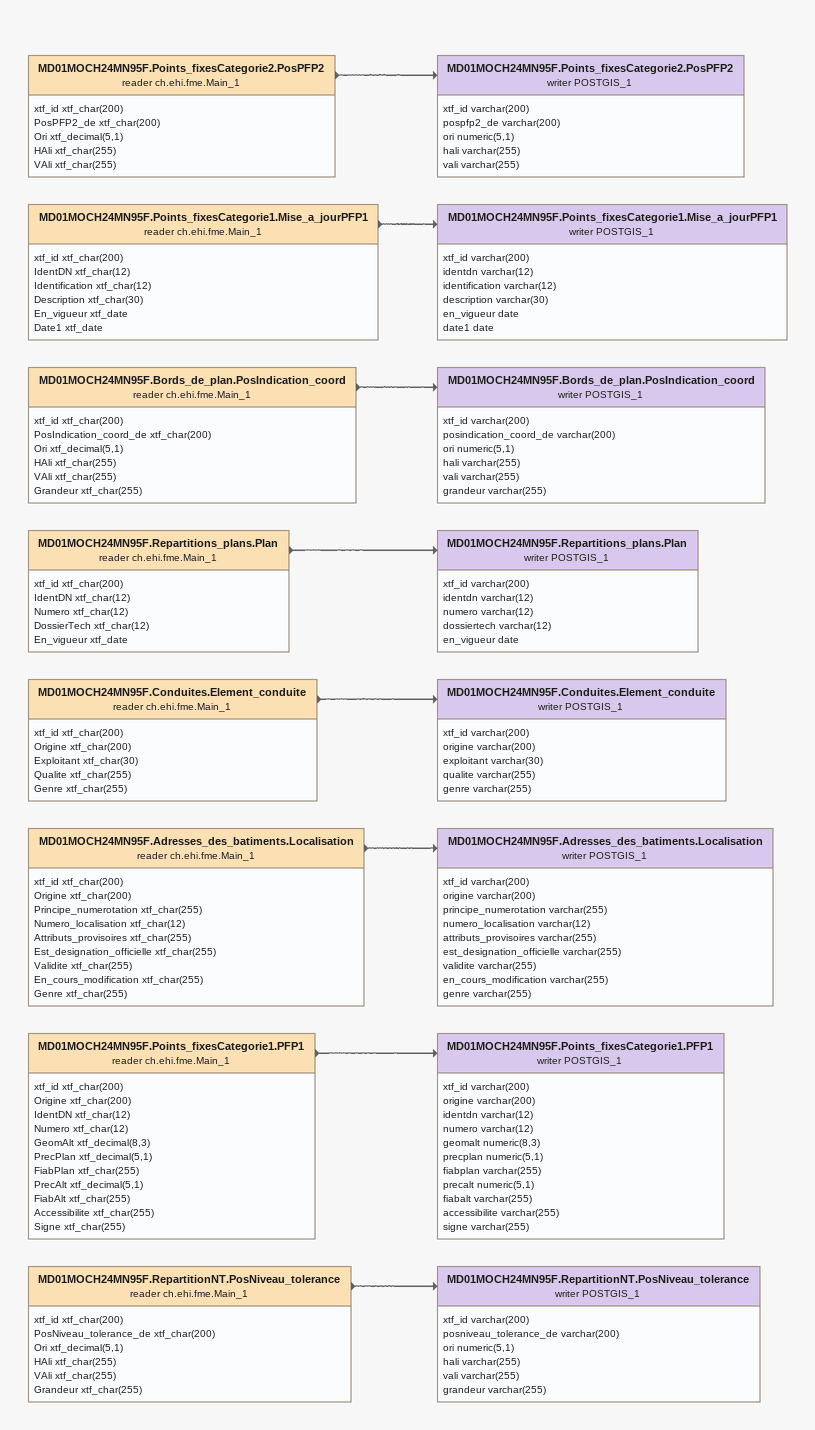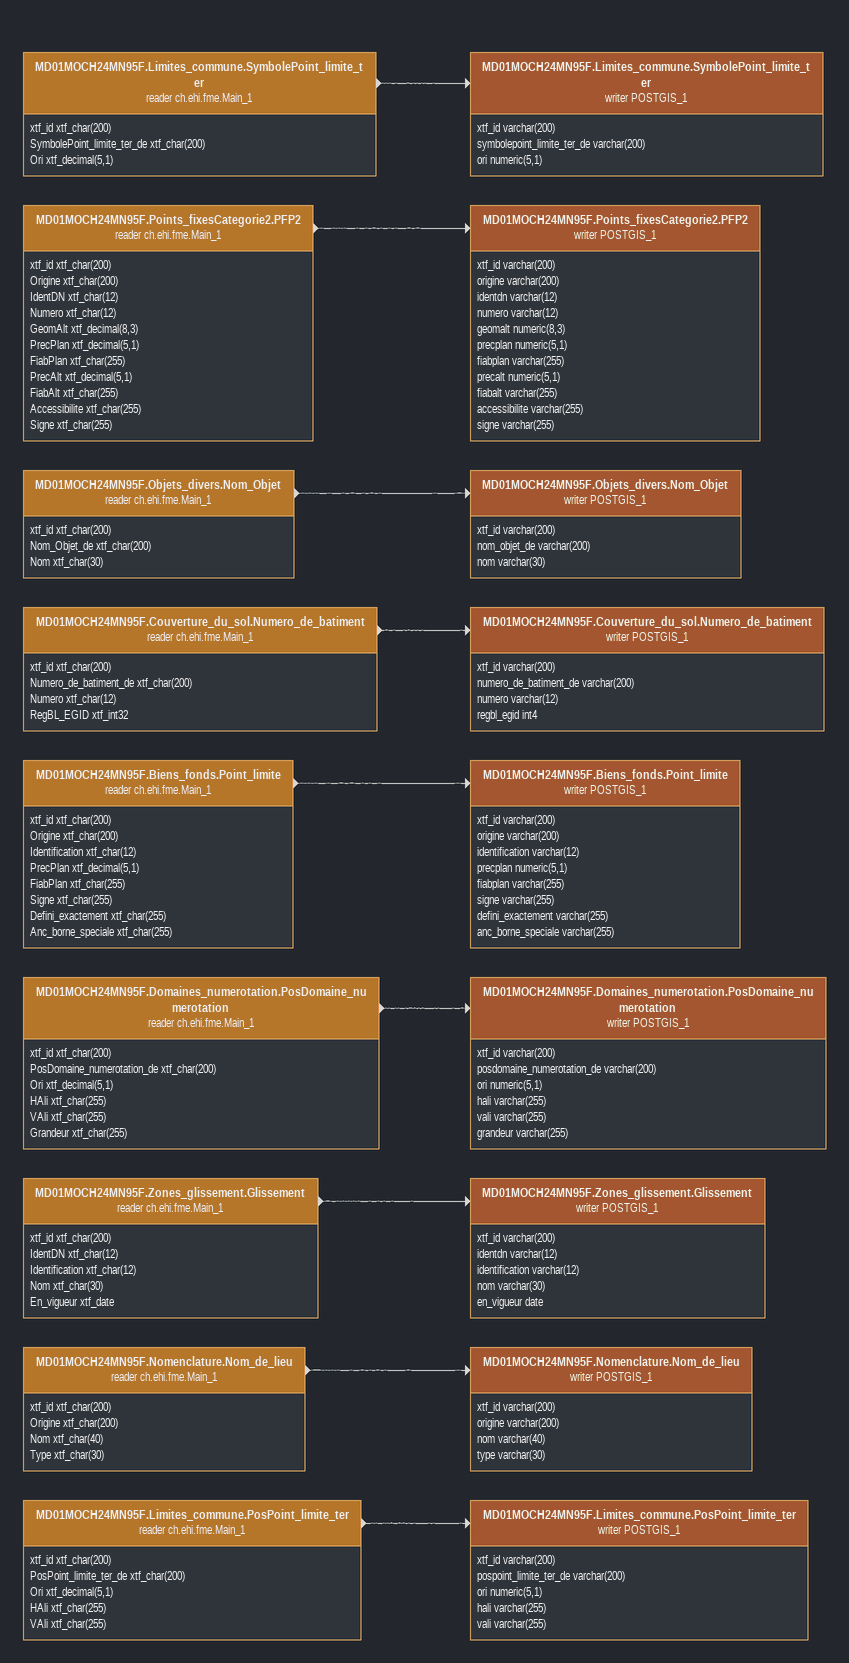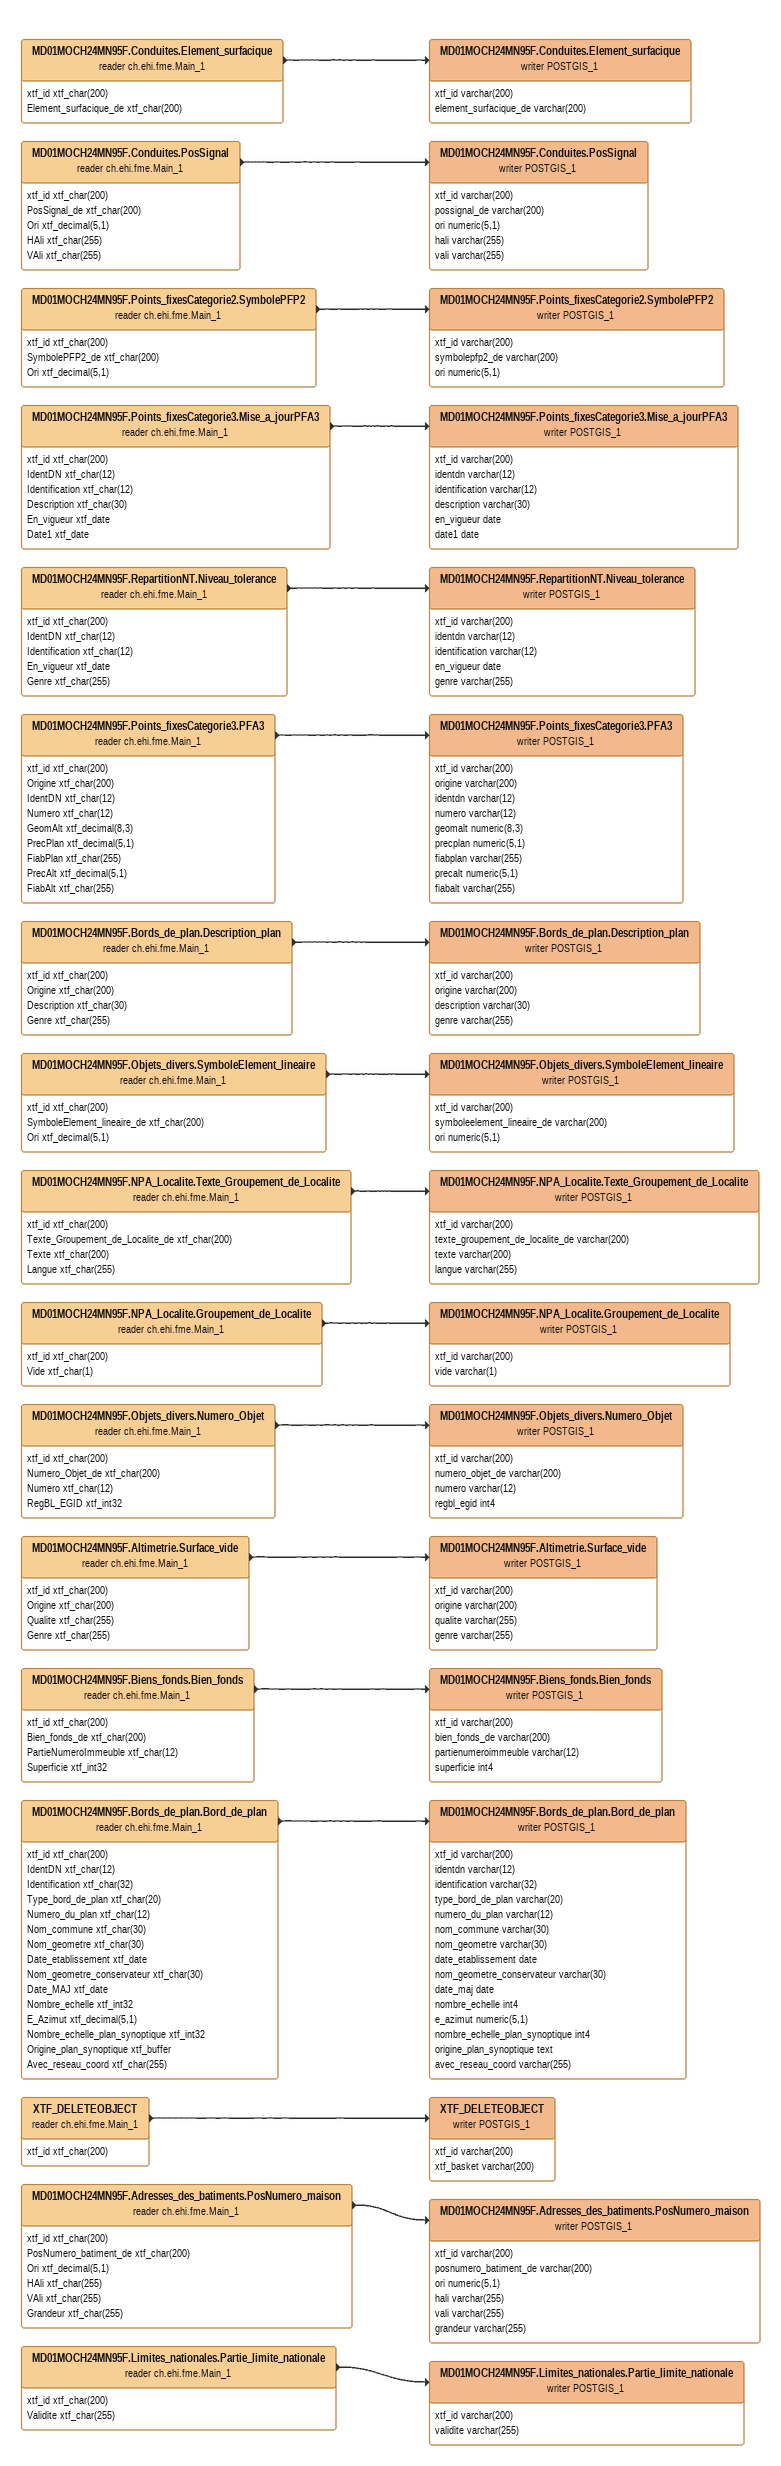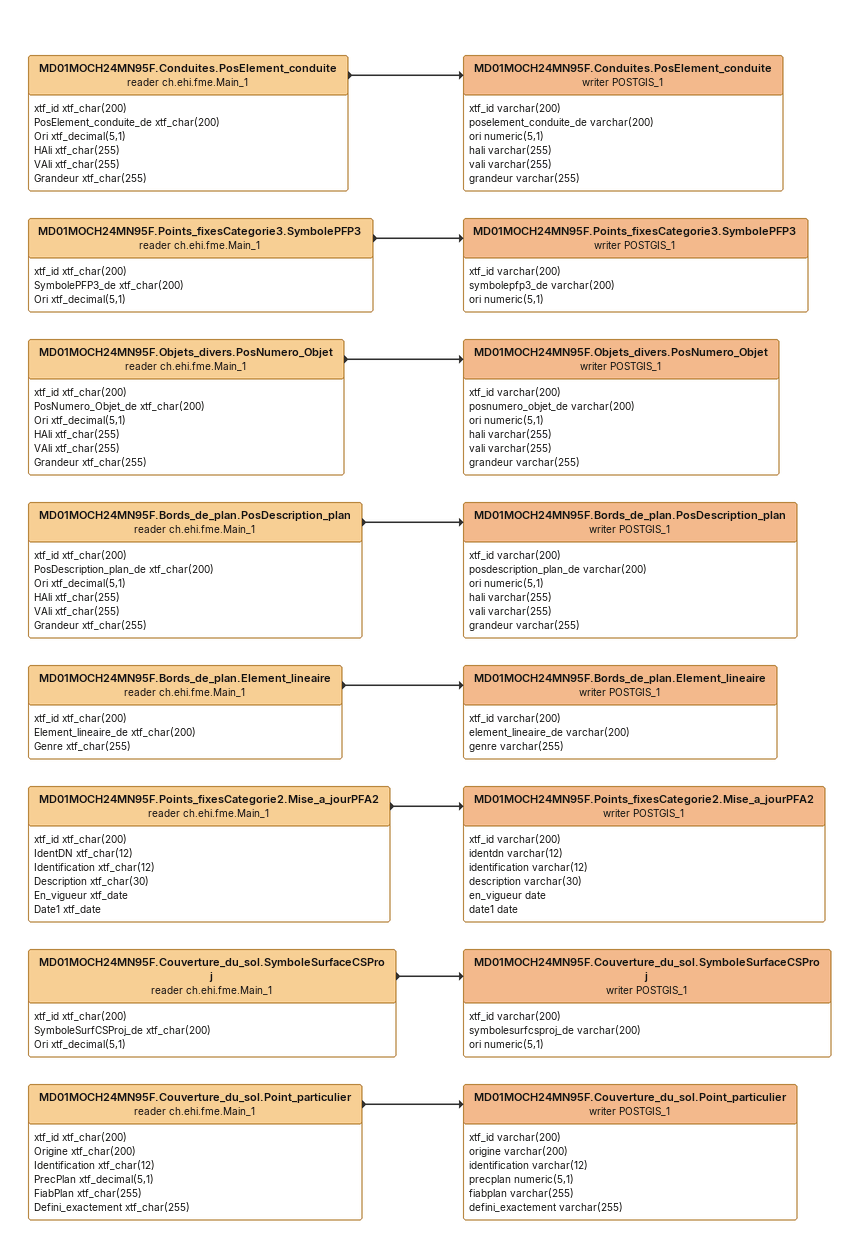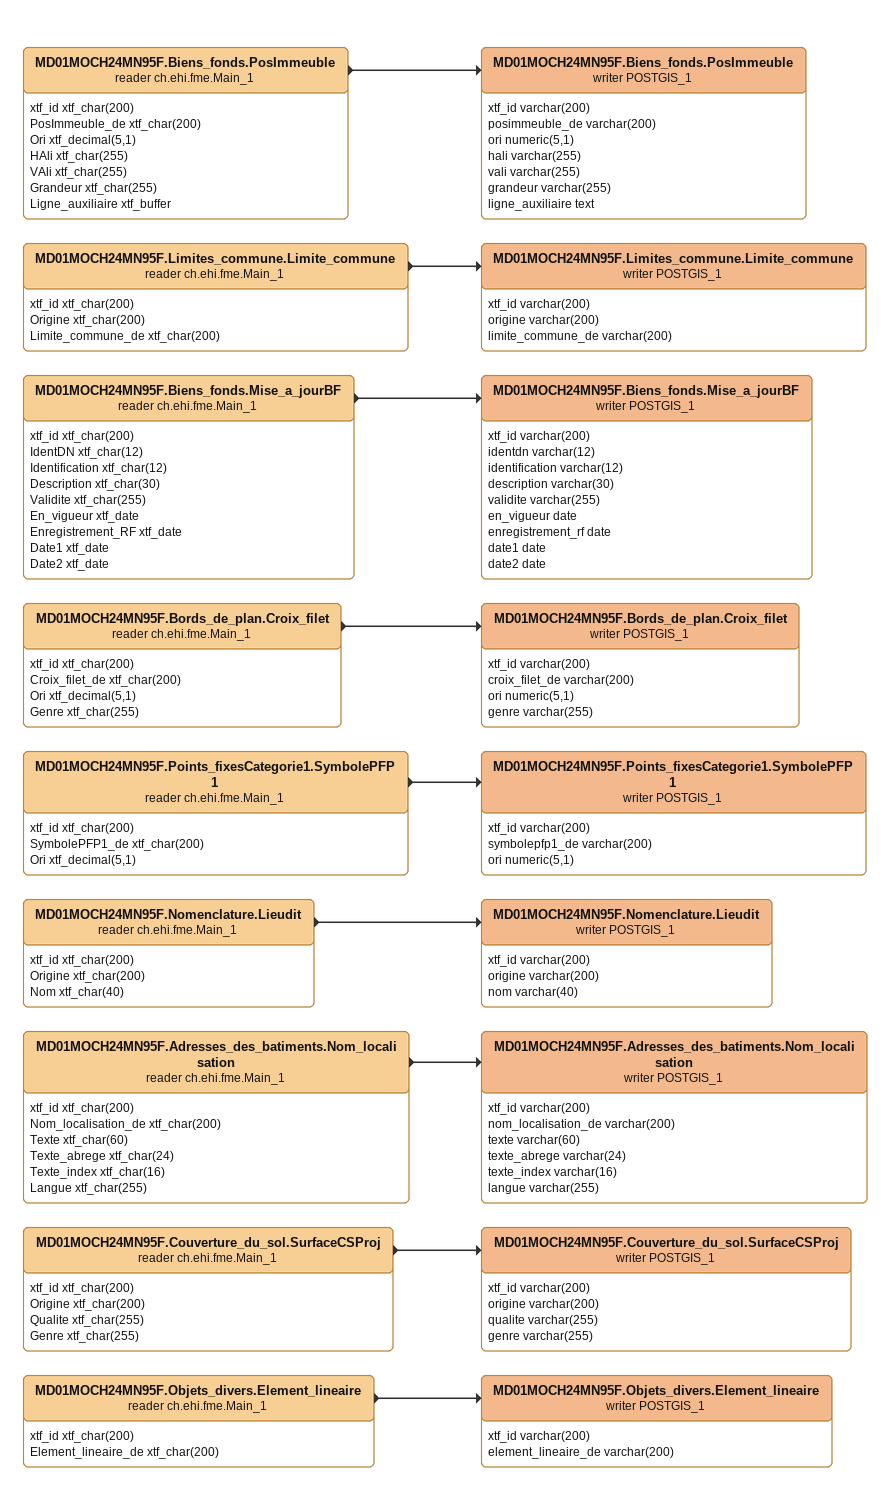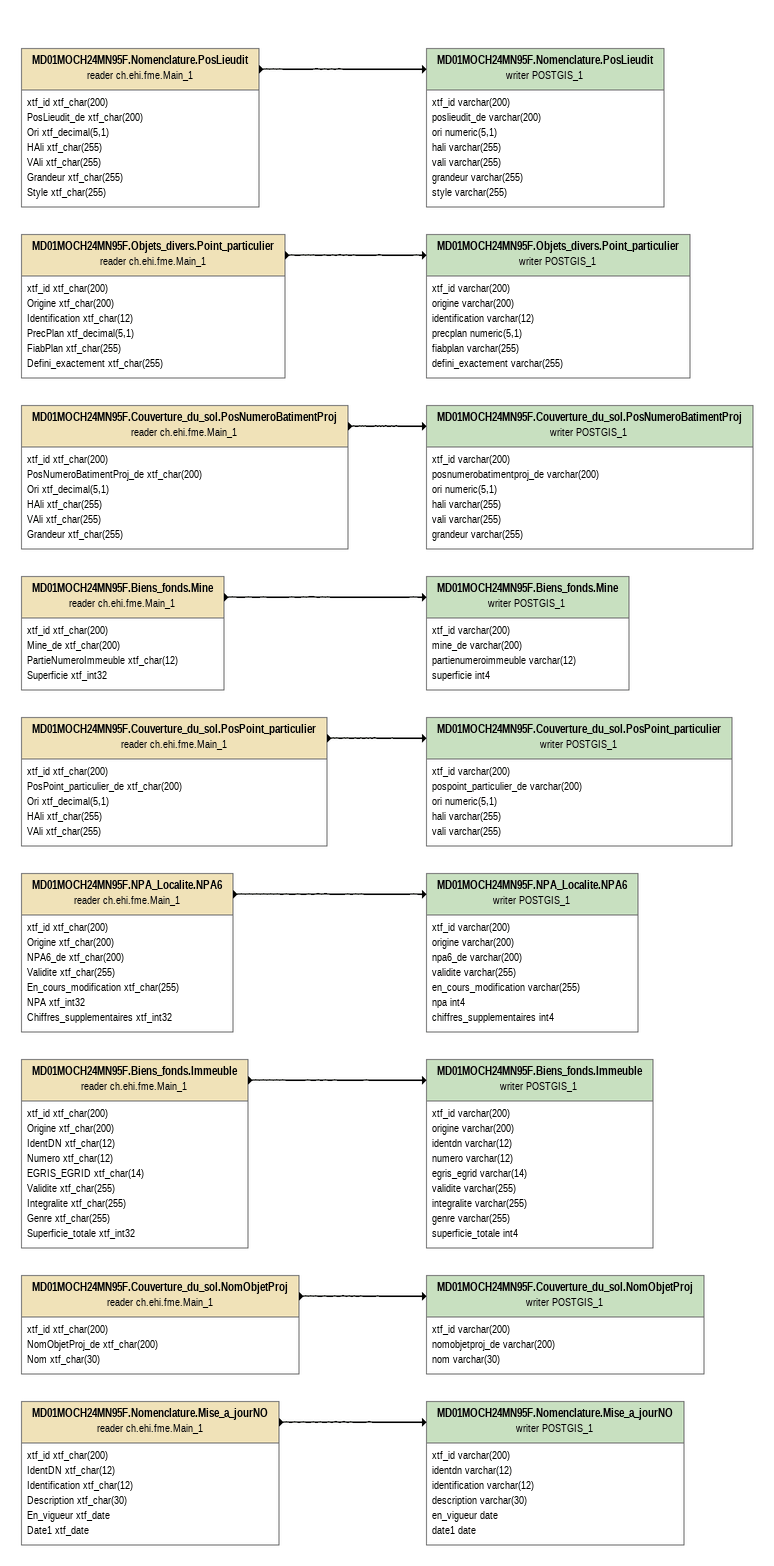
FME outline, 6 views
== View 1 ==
MD01MOCH24MN95F.Points_fixesCategorie2.PosPFP2 (reader ch.ehi.fme.Main_1)
    attributes: xtf_id xtf_char(200), PosPFP2_de xtf_char(200), Ori xtf_decimal(5,1), HAli xtf_char(255), VAli xtf_char(255)
    -> MD01MOCH24MN95F.Points_fixesCategorie2.PosPFP2 (writer POSTGIS_1)
MD01MOCH24MN95F.Points_fixesCategorie2.PosPFP2 (writer POSTGIS_1)
    attributes: xtf_id varchar(200), pospfp2_de varchar(200), ori numeric(5,1), hali varchar(255), vali varchar(255)
MD01MOCH24MN95F.Points_fixesCategorie1.Mise_a_jourPFP1 (reader ch.ehi.fme.Main_1)
    attributes: xtf_id xtf_char(200), IdentDN xtf_char(12), Identification xtf_char(12), Description xtf_char(30), En_vigueur xtf_date, Date1 xtf_date
    -> MD01MOCH24MN95F.Points_fixesCategorie1.Mise_a_jourPFP1 (writer POSTGIS_1)
MD01MOCH24MN95F.Points_fixesCategorie1.Mise_a_jourPFP1 (writer POSTGIS_1)
    attributes: xtf_id varchar(200), identdn varchar(12), identification varchar(12), description varchar(30), en_vigueur date, date1 date
MD01MOCH24MN95F.Bords_de_plan.PosIndication_coord (reader ch.ehi.fme.Main_1)
    attributes: xtf_id xtf_char(200), PosIndication_coord_de xtf_char(200), Ori xtf_decimal(5,1), HAli xtf_char(255), VAli xtf_char(255), Grandeur xtf_char(255)
    -> MD01MOCH24MN95F.Bords_de_plan.PosIndication_coord (writer POSTGIS_1)
MD01MOCH24MN95F.Bords_de_plan.PosIndication_coord (writer POSTGIS_1)
    attributes: xtf_id varchar(200), posindication_coord_de varchar(200), ori numeric(5,1), hali varchar(255), vali varchar(255), grandeur varchar(255)
MD01MOCH24MN95F.Repartitions_plans.Plan (reader ch.ehi.fme.Main_1)
    attributes: xtf_id xtf_char(200), IdentDN xtf_char(12), Numero xtf_char(12), DossierTech xtf_char(12), En_vigueur xtf_date
    -> MD01MOCH24MN95F.Repartitions_plans.Plan (writer POSTGIS_1)
MD01MOCH24MN95F.Repartitions_plans.Plan (writer POSTGIS_1)
    attributes: xtf_id varchar(200), identdn varchar(12), numero varchar(12), dossiertech varchar(12), en_vigueur date
MD01MOCH24MN95F.Conduites.Element_conduite (reader ch.ehi.fme.Main_1)
    attributes: xtf_id xtf_char(200), Origine xtf_char(200), Exploitant xtf_char(30), Qualite xtf_char(255), Genre xtf_char(255)
    -> MD01MOCH24MN95F.Conduites.Element_conduite (writer POSTGIS_1)
MD01MOCH24MN95F.Conduites.Element_conduite (writer POSTGIS_1)
    attributes: xtf_id varchar(200), origine varchar(200), exploitant varchar(30), qualite varchar(255), genre varchar(255)
MD01MOCH24MN95F.Adresses_des_batiments.Localisation (reader ch.ehi.fme.Main_1)
    attributes: xtf_id xtf_char(200), Origine xtf_char(200), Principe_numerotation xtf_char(255), Numero_localisation xtf_char(12), Attributs_provisoires xtf_char(255), Est_designation_officielle xtf_char(255), Validite xtf_char(255), En_cours_modification xtf_char(255), Genre xtf_char(255)
    -> MD01MOCH24MN95F.Adresses_des_batiments.Localisation (writer POSTGIS_1)
MD01MOCH24MN95F.Adresses_des_batiments.Localisation (writer POSTGIS_1)
    attributes: xtf_id varchar(200), origine varchar(200), principe_numerotation varchar(255), numero_localisation varchar(12), attributs_provisoires varchar(255), est_designation_officielle varchar(255), validite varchar(255), en_cours_modification varchar(255), genre varchar(255)
MD01MOCH24MN95F.Points_fixesCategorie1.PFP1 (reader ch.ehi.fme.Main_1)
    attributes: xtf_id xtf_char(200), Origine xtf_char(200), IdentDN xtf_char(12), Numero xtf_char(12), GeomAlt xtf_decimal(8,3), PrecPlan xtf_decimal(5,1), FiabPlan xtf_char(255), PrecAlt xtf_decimal(5,1), FiabAlt xtf_char(255), Accessibilite xtf_char(255), Signe xtf_char(255)
    -> MD01MOCH24MN95F.Points_fixesCategorie1.PFP1 (writer POSTGIS_1)
MD01MOCH24MN95F.Points_fixesCategorie1.PFP1 (writer POSTGIS_1)
    attributes: xtf_id varchar(200), origine varchar(200), identdn varchar(12), numero varchar(12), geomalt numeric(8,3), precplan numeric(5,1), fiabplan varchar(255), precalt numeric(5,1), fiabalt varchar(255), accessibilite varchar(255), signe varchar(255)
MD01MOCH24MN95F.RepartitionNT.PosNiveau_tolerance (reader ch.ehi.fme.Main_1)
    attributes: xtf_id xtf_char(200), PosNiveau_tolerance_de xtf_char(200), Ori xtf_decimal(5,1), HAli xtf_char(255), VAli xtf_char(255), Grandeur xtf_char(255)
    -> MD01MOCH24MN95F.RepartitionNT.PosNiveau_tolerance (writer POSTGIS_1)
MD01MOCH24MN95F.RepartitionNT.PosNiveau_tolerance (writer POSTGIS_1)
    attributes: xtf_id varchar(200), posniveau_tolerance_de varchar(200), ori numeric(5,1), hali varchar(255), vali varchar(255), grandeur varchar(255)

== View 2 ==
MD01MOCH24MN95F.Limites_commune.SymbolePoint_limite_ter (reader ch.ehi.fme.Main_1)
    attributes: xtf_id xtf_char(200), SymbolePoint_limite_ter_de xtf_char(200), Ori xtf_decimal(5,1)
    -> MD01MOCH24MN95F.Limites_commune.SymbolePoint_limite_ter (writer POSTGIS_1)
MD01MOCH24MN95F.Limites_commune.SymbolePoint_limite_ter (writer POSTGIS_1)
    attributes: xtf_id varchar(200), symbolepoint_limite_ter_de varchar(200), ori numeric(5,1)
MD01MOCH24MN95F.Points_fixesCategorie2.PFP2 (reader ch.ehi.fme.Main_1)
    attributes: xtf_id xtf_char(200), Origine xtf_char(200), IdentDN xtf_char(12), Numero xtf_char(12), GeomAlt xtf_decimal(8,3), PrecPlan xtf_decimal(5,1), FiabPlan xtf_char(255), PrecAlt xtf_decimal(5,1), FiabAlt xtf_char(255), Accessibilite xtf_char(255), Signe xtf_char(255)
    -> MD01MOCH24MN95F.Points_fixesCategorie2.PFP2 (writer POSTGIS_1)
MD01MOCH24MN95F.Points_fixesCategorie2.PFP2 (writer POSTGIS_1)
    attributes: xtf_id varchar(200), origine varchar(200), identdn varchar(12), numero varchar(12), geomalt numeric(8,3), precplan numeric(5,1), fiabplan varchar(255), precalt numeric(5,1), fiabalt varchar(255), accessibilite varchar(255), signe varchar(255)
MD01MOCH24MN95F.Objets_divers.Nom_Objet (reader ch.ehi.fme.Main_1)
    attributes: xtf_id xtf_char(200), Nom_Objet_de xtf_char(200), Nom xtf_char(30)
    -> MD01MOCH24MN95F.Objets_divers.Nom_Objet (writer POSTGIS_1)
MD01MOCH24MN95F.Objets_divers.Nom_Objet (writer POSTGIS_1)
    attributes: xtf_id varchar(200), nom_objet_de varchar(200), nom varchar(30)
MD01MOCH24MN95F.Couverture_du_sol.Numero_de_batiment (reader ch.ehi.fme.Main_1)
    attributes: xtf_id xtf_char(200), Numero_de_batiment_de xtf_char(200), Numero xtf_char(12), RegBL_EGID xtf_int32
    -> MD01MOCH24MN95F.Couverture_du_sol.Numero_de_batiment (writer POSTGIS_1)
MD01MOCH24MN95F.Couverture_du_sol.Numero_de_batiment (writer POSTGIS_1)
    attributes: xtf_id varchar(200), numero_de_batiment_de varchar(200), numero varchar(12), regbl_egid int4
MD01MOCH24MN95F.Biens_fonds.Point_limite (reader ch.ehi.fme.Main_1)
    attributes: xtf_id xtf_char(200), Origine xtf_char(200), Identification xtf_char(12), PrecPlan xtf_decimal(5,1), FiabPlan xtf_char(255), Signe xtf_char(255), Defini_exactement xtf_char(255), Anc_borne_speciale xtf_char(255)
    -> MD01MOCH24MN95F.Biens_fonds.Point_limite (writer POSTGIS_1)
MD01MOCH24MN95F.Biens_fonds.Point_limite (writer POSTGIS_1)
    attributes: xtf_id varchar(200), origine varchar(200), identification varchar(12), precplan numeric(5,1), fiabplan varchar(255), signe varchar(255), defini_exactement varchar(255), anc_borne_speciale varchar(255)
MD01MOCH24MN95F.Domaines_numerotation.PosDomaine_numerotation (reader ch.ehi.fme.Main_1)
    attributes: xtf_id xtf_char(200), PosDomaine_numerotation_de xtf_char(200), Ori xtf_decimal(5,1), HAli xtf_char(255), VAli xtf_char(255), Grandeur xtf_char(255)
    -> MD01MOCH24MN95F.Domaines_numerotation.PosDomaine_numerotation (writer POSTGIS_1)
MD01MOCH24MN95F.Domaines_numerotation.PosDomaine_numerotation (writer POSTGIS_1)
    attributes: xtf_id varchar(200), posdomaine_numerotation_de varchar(200), ori numeric(5,1), hali varchar(255), vali varchar(255), grandeur varchar(255)
MD01MOCH24MN95F.Zones_glissement.Glissement (reader ch.ehi.fme.Main_1)
    attributes: xtf_id xtf_char(200), IdentDN xtf_char(12), Identification xtf_char(12), Nom xtf_char(30), En_vigueur xtf_date
    -> MD01MOCH24MN95F.Zones_glissement.Glissement (writer POSTGIS_1)
MD01MOCH24MN95F.Zones_glissement.Glissement (writer POSTGIS_1)
    attributes: xtf_id varchar(200), identdn varchar(12), identification varchar(12), nom varchar(30), en_vigueur date
MD01MOCH24MN95F.Nomenclature.Nom_de_lieu (reader ch.ehi.fme.Main_1)
    attributes: xtf_id xtf_char(200), Origine xtf_char(200), Nom xtf_char(40), Type xtf_char(30)
    -> MD01MOCH24MN95F.Nomenclature.Nom_de_lieu (writer POSTGIS_1)
MD01MOCH24MN95F.Nomenclature.Nom_de_lieu (writer POSTGIS_1)
    attributes: xtf_id varchar(200), origine varchar(200), nom varchar(40), type varchar(30)
MD01MOCH24MN95F.Limites_commune.PosPoint_limite_ter (reader ch.ehi.fme.Main_1)
    attributes: xtf_id xtf_char(200), PosPoint_limite_ter_de xtf_char(200), Ori xtf_decimal(5,1), HAli xtf_char(255), VAli xtf_char(255)
    -> MD01MOCH24MN95F.Limites_commune.PosPoint_limite_ter (writer POSTGIS_1)
MD01MOCH24MN95F.Limites_commune.PosPoint_limite_ter (writer POSTGIS_1)
    attributes: xtf_id varchar(200), pospoint_limite_ter_de varchar(200), ori numeric(5,1), hali varchar(255), vali varchar(255)

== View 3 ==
MD01MOCH24MN95F.Conduites.Element_surfacique (reader ch.ehi.fme.Main_1)
    attributes: xtf_id xtf_char(200), Element_surfacique_de xtf_char(200)
    -> MD01MOCH24MN95F.Conduites.Element_surfacique (writer POSTGIS_1)
MD01MOCH24MN95F.Conduites.Element_surfacique (writer POSTGIS_1)
    attributes: xtf_id varchar(200), element_surfacique_de varchar(200)
MD01MOCH24MN95F.Conduites.PosSignal (reader ch.ehi.fme.Main_1)
    attributes: xtf_id xtf_char(200), PosSignal_de xtf_char(200), Ori xtf_decimal(5,1), HAli xtf_char(255), VAli xtf_char(255)
    -> MD01MOCH24MN95F.Conduites.PosSignal (writer POSTGIS_1)
MD01MOCH24MN95F.Conduites.PosSignal (writer POSTGIS_1)
    attributes: xtf_id varchar(200), possignal_de varchar(200), ori numeric(5,1), hali varchar(255), vali varchar(255)
MD01MOCH24MN95F.Points_fixesCategorie2.SymbolePFP2 (reader ch.ehi.fme.Main_1)
    attributes: xtf_id xtf_char(200), SymbolePFP2_de xtf_char(200), Ori xtf_decimal(5,1)
    -> MD01MOCH24MN95F.Points_fixesCategorie2.SymbolePFP2 (writer POSTGIS_1)
MD01MOCH24MN95F.Points_fixesCategorie2.SymbolePFP2 (writer POSTGIS_1)
    attributes: xtf_id varchar(200), symbolepfp2_de varchar(200), ori numeric(5,1)
MD01MOCH24MN95F.Points_fixesCategorie3.Mise_a_jourPFA3 (reader ch.ehi.fme.Main_1)
    attributes: xtf_id xtf_char(200), IdentDN xtf_char(12), Identification xtf_char(12), Description xtf_char(30), En_vigueur xtf_date, Date1 xtf_date
    -> MD01MOCH24MN95F.Points_fixesCategorie3.Mise_a_jourPFA3 (writer POSTGIS_1)
MD01MOCH24MN95F.Points_fixesCategorie3.Mise_a_jourPFA3 (writer POSTGIS_1)
    attributes: xtf_id varchar(200), identdn varchar(12), identification varchar(12), description varchar(30), en_vigueur date, date1 date
MD01MOCH24MN95F.RepartitionNT.Niveau_tolerance (reader ch.ehi.fme.Main_1)
    attributes: xtf_id xtf_char(200), IdentDN xtf_char(12), Identification xtf_char(12), En_vigueur xtf_date, Genre xtf_char(255)
    -> MD01MOCH24MN95F.RepartitionNT.Niveau_tolerance (writer POSTGIS_1)
MD01MOCH24MN95F.RepartitionNT.Niveau_tolerance (writer POSTGIS_1)
    attributes: xtf_id varchar(200), identdn varchar(12), identification varchar(12), en_vigueur date, genre varchar(255)
MD01MOCH24MN95F.Points_fixesCategorie3.PFA3 (reader ch.ehi.fme.Main_1)
    attributes: xtf_id xtf_char(200), Origine xtf_char(200), IdentDN xtf_char(12), Numero xtf_char(12), GeomAlt xtf_decimal(8,3), PrecPlan xtf_decimal(5,1), FiabPlan xtf_char(255), PrecAlt xtf_decimal(5,1), FiabAlt xtf_char(255)
    -> MD01MOCH24MN95F.Points_fixesCategorie3.PFA3 (writer POSTGIS_1)
MD01MOCH24MN95F.Points_fixesCategorie3.PFA3 (writer POSTGIS_1)
    attributes: xtf_id varchar(200), origine varchar(200), identdn varchar(12), numero varchar(12), geomalt numeric(8,3), precplan numeric(5,1), fiabplan varchar(255), precalt numeric(5,1), fiabalt varchar(255)
MD01MOCH24MN95F.Bords_de_plan.Description_plan (reader ch.ehi.fme.Main_1)
    attributes: xtf_id xtf_char(200), Origine xtf_char(200), Description xtf_char(30), Genre xtf_char(255)
    -> MD01MOCH24MN95F.Bords_de_plan.Description_plan (writer POSTGIS_1)
MD01MOCH24MN95F.Bords_de_plan.Description_plan (writer POSTGIS_1)
    attributes: xtf_id varchar(200), origine varchar(200), description varchar(30), genre varchar(255)
MD01MOCH24MN95F.Objets_divers.SymboleElement_lineaire (reader ch.ehi.fme.Main_1)
    attributes: xtf_id xtf_char(200), SymboleElement_lineaire_de xtf_char(200), Ori xtf_decimal(5,1)
    -> MD01MOCH24MN95F.Objets_divers.SymboleElement_lineaire (writer POSTGIS_1)
MD01MOCH24MN95F.Objets_divers.SymboleElement_lineaire (writer POSTGIS_1)
    attributes: xtf_id varchar(200), symboleelement_lineaire_de varchar(200), ori numeric(5,1)
MD01MOCH24MN95F.NPA_Localite.Texte_Groupement_de_Localite (reader ch.ehi.fme.Main_1)
    attributes: xtf_id xtf_char(200), Texte_Groupement_de_Localite_de xtf_char(200), Texte xtf_char(200), Langue xtf_char(255)
    -> MD01MOCH24MN95F.NPA_Localite.Texte_Groupement_de_Localite (writer POSTGIS_1)
MD01MOCH24MN95F.NPA_Localite.Texte_Groupement_de_Localite (writer POSTGIS_1)
    attributes: xtf_id varchar(200), texte_groupement_de_localite_de varchar(200), texte varchar(200), langue varchar(255)
MD01MOCH24MN95F.NPA_Localite.Groupement_de_Localite (reader ch.ehi.fme.Main_1)
    attributes: xtf_id xtf_char(200), Vide xtf_char(1)
    -> MD01MOCH24MN95F.NPA_Localite.Groupement_de_Localite (writer POSTGIS_1)
MD01MOCH24MN95F.NPA_Localite.Groupement_de_Localite (writer POSTGIS_1)
    attributes: xtf_id varchar(200), vide varchar(1)
MD01MOCH24MN95F.Objets_divers.Numero_Objet (reader ch.ehi.fme.Main_1)
    attributes: xtf_id xtf_char(200), Numero_Objet_de xtf_char(200), Numero xtf_char(12), RegBL_EGID xtf_int32
    -> MD01MOCH24MN95F.Objets_divers.Numero_Objet (writer POSTGIS_1)
MD01MOCH24MN95F.Objets_divers.Numero_Objet (writer POSTGIS_1)
    attributes: xtf_id varchar(200), numero_objet_de varchar(200), numero varchar(12), regbl_egid int4
MD01MOCH24MN95F.Altimetrie.Surface_vide (reader ch.ehi.fme.Main_1)
    attributes: xtf_id xtf_char(200), Origine xtf_char(200), Qualite xtf_char(255), Genre xtf_char(255)
    -> MD01MOCH24MN95F.Altimetrie.Surface_vide (writer POSTGIS_1)
MD01MOCH24MN95F.Altimetrie.Surface_vide (writer POSTGIS_1)
    attributes: xtf_id varchar(200), origine varchar(200), qualite varchar(255), genre varchar(255)
MD01MOCH24MN95F.Biens_fonds.Bien_fonds (reader ch.ehi.fme.Main_1)
    attributes: xtf_id xtf_char(200), Bien_fonds_de xtf_char(200), PartieNumeroImmeuble xtf_char(12), Superficie xtf_int32
    -> MD01MOCH24MN95F.Biens_fonds.Bien_fonds (writer POSTGIS_1)
MD01MOCH24MN95F.Biens_fonds.Bien_fonds (writer POSTGIS_1)
    attributes: xtf_id varchar(200), bien_fonds_de varchar(200), partienumeroimmeuble varchar(12), superficie int4
MD01MOCH24MN95F.Bords_de_plan.Bord_de_plan (reader ch.ehi.fme.Main_1)
    attributes: xtf_id xtf_char(200), IdentDN xtf_char(12), Identification xtf_char(32), Type_bord_de_plan xtf_char(20), Numero_du_plan xtf_char(12), Nom_commune xtf_char(30), Nom_geometre xtf_char(30), Date_etablissement xtf_date, Nom_geometre_conservateur xtf_char(30), Date_MAJ xtf_date, Nombre_echelle xtf_int32, E_Azimut xtf_decimal(5,1), Nombre_echelle_plan_synoptique xtf_int32, Origine_plan_synoptique xtf_buffer, Avec_reseau_coord xtf_char(255)
    -> MD01MOCH24MN95F.Bords_de_plan.Bord_de_plan (writer POSTGIS_1)
MD01MOCH24MN95F.Bords_de_plan.Bord_de_plan (writer POSTGIS_1)
    attributes: xtf_id varchar(200), identdn varchar(12), identification varchar(32), type_bord_de_plan varchar(20), numero_du_plan varchar(12), nom_commune varchar(30), nom_geometre varchar(30), date_etablissement date, nom_geometre_conservateur varchar(30), date_maj date, nombre_echelle int4, e_azimut numeric(5,1), nombre_echelle_plan_synoptique int4, origine_plan_synoptique text, avec_reseau_coord varchar(255)
XTF_DELETEOBJECT (reader ch.ehi.fme.Main_1)
    attributes: xtf_id xtf_char(200)
    -> XTF_DELETEOBJECT (writer POSTGIS_1)
XTF_DELETEOBJECT (writer POSTGIS_1)
    attributes: xtf_id varchar(200), xtf_basket varchar(200)
MD01MOCH24MN95F.Adresses_des_batiments.PosNumero_maison (reader ch.ehi.fme.Main_1)
    attributes: xtf_id xtf_char(200), PosNumero_batiment_de xtf_char(200), Ori xtf_decimal(5,1), HAli xtf_char(255), VAli xtf_char(255), Grandeur xtf_char(255)
    -> MD01MOCH24MN95F.Adresses_des_batiments.PosNumero_maison (writer POSTGIS_1)
MD01MOCH24MN95F.Adresses_des_batiments.PosNumero_maison (writer POSTGIS_1)
    attributes: xtf_id varchar(200), posnumero_batiment_de varchar(200), ori numeric(5,1), hali varchar(255), vali varchar(255), grandeur varchar(255)
MD01MOCH24MN95F.Limites_nationales.Partie_limite_nationale (reader ch.ehi.fme.Main_1)
    attributes: xtf_id xtf_char(200), Validite xtf_char(255)
    -> MD01MOCH24MN95F.Limites_nationales.Partie_limite_nationale (writer POSTGIS_1)
MD01MOCH24MN95F.Limites_nationales.Partie_limite_nationale (writer POSTGIS_1)
    attributes: xtf_id varchar(200), validite varchar(255)

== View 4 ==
MD01MOCH24MN95F.Conduites.PosElement_conduite (reader ch.ehi.fme.Main_1)
    attributes: xtf_id xtf_char(200), PosElement_conduite_de xtf_char(200), Ori xtf_decimal(5,1), HAli xtf_char(255), VAli xtf_char(255), Grandeur xtf_char(255)
    -> MD01MOCH24MN95F.Conduites.PosElement_conduite (writer POSTGIS_1)
MD01MOCH24MN95F.Conduites.PosElement_conduite (writer POSTGIS_1)
    attributes: xtf_id varchar(200), poselement_conduite_de varchar(200), ori numeric(5,1), hali varchar(255), vali varchar(255), grandeur varchar(255)
MD01MOCH24MN95F.Points_fixesCategorie3.SymbolePFP3 (reader ch.ehi.fme.Main_1)
    attributes: xtf_id xtf_char(200), SymbolePFP3_de xtf_char(200), Ori xtf_decimal(5,1)
    -> MD01MOCH24MN95F.Points_fixesCategorie3.SymbolePFP3 (writer POSTGIS_1)
MD01MOCH24MN95F.Points_fixesCategorie3.SymbolePFP3 (writer POSTGIS_1)
    attributes: xtf_id varchar(200), symbolepfp3_de varchar(200), ori numeric(5,1)
MD01MOCH24MN95F.Objets_divers.PosNumero_Objet (reader ch.ehi.fme.Main_1)
    attributes: xtf_id xtf_char(200), PosNumero_Objet_de xtf_char(200), Ori xtf_decimal(5,1), HAli xtf_char(255), VAli xtf_char(255), Grandeur xtf_char(255)
    -> MD01MOCH24MN95F.Objets_divers.PosNumero_Objet (writer POSTGIS_1)
MD01MOCH24MN95F.Objets_divers.PosNumero_Objet (writer POSTGIS_1)
    attributes: xtf_id varchar(200), posnumero_objet_de varchar(200), ori numeric(5,1), hali varchar(255), vali varchar(255), grandeur varchar(255)
MD01MOCH24MN95F.Bords_de_plan.PosDescription_plan (reader ch.ehi.fme.Main_1)
    attributes: xtf_id xtf_char(200), PosDescription_plan_de xtf_char(200), Ori xtf_decimal(5,1), HAli xtf_char(255), VAli xtf_char(255), Grandeur xtf_char(255)
    -> MD01MOCH24MN95F.Bords_de_plan.PosDescription_plan (writer POSTGIS_1)
MD01MOCH24MN95F.Bords_de_plan.PosDescription_plan (writer POSTGIS_1)
    attributes: xtf_id varchar(200), posdescription_plan_de varchar(200), ori numeric(5,1), hali varchar(255), vali varchar(255), grandeur varchar(255)
MD01MOCH24MN95F.Bords_de_plan.Element_lineaire (reader ch.ehi.fme.Main_1)
    attributes: xtf_id xtf_char(200), Element_lineaire_de xtf_char(200), Genre xtf_char(255)
    -> MD01MOCH24MN95F.Bords_de_plan.Element_lineaire (writer POSTGIS_1)
MD01MOCH24MN95F.Bords_de_plan.Element_lineaire (writer POSTGIS_1)
    attributes: xtf_id varchar(200), element_lineaire_de varchar(200), genre varchar(255)
MD01MOCH24MN95F.Points_fixesCategorie2.Mise_a_jourPFA2 (reader ch.ehi.fme.Main_1)
    attributes: xtf_id xtf_char(200), IdentDN xtf_char(12), Identification xtf_char(12), Description xtf_char(30), En_vigueur xtf_date, Date1 xtf_date
    -> MD01MOCH24MN95F.Points_fixesCategorie2.Mise_a_jourPFA2 (writer POSTGIS_1)
MD01MOCH24MN95F.Points_fixesCategorie2.Mise_a_jourPFA2 (writer POSTGIS_1)
    attributes: xtf_id varchar(200), identdn varchar(12), identification varchar(12), description varchar(30), en_vigueur date, date1 date
MD01MOCH24MN95F.Couverture_du_sol.SymboleSurfaceCSProj (reader ch.ehi.fme.Main_1)
    attributes: xtf_id xtf_char(200), SymboleSurfCSProj_de xtf_char(200), Ori xtf_decimal(5,1)
    -> MD01MOCH24MN95F.Couverture_du_sol.SymboleSurfaceCSProj (writer POSTGIS_1)
MD01MOCH24MN95F.Couverture_du_sol.SymboleSurfaceCSProj (writer POSTGIS_1)
    attributes: xtf_id varchar(200), symbolesurfcsproj_de varchar(200), ori numeric(5,1)
MD01MOCH24MN95F.Couverture_du_sol.Point_particulier (reader ch.ehi.fme.Main_1)
    attributes: xtf_id xtf_char(200), Origine xtf_char(200), Identification xtf_char(12), PrecPlan xtf_decimal(5,1), FiabPlan xtf_char(255), Defini_exactement xtf_char(255)
    -> MD01MOCH24MN95F.Couverture_du_sol.Point_particulier (writer POSTGIS_1)
MD01MOCH24MN95F.Couverture_du_sol.Point_particulier (writer POSTGIS_1)
    attributes: xtf_id varchar(200), origine varchar(200), identification varchar(12), precplan numeric(5,1), fiabplan varchar(255), defini_exactement varchar(255)

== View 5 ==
MD01MOCH24MN95F.Biens_fonds.PosImmeuble (reader ch.ehi.fme.Main_1)
    attributes: xtf_id xtf_char(200), PosImmeuble_de xtf_char(200), Ori xtf_decimal(5,1), HAli xtf_char(255), VAli xtf_char(255), Grandeur xtf_char(255), Ligne_auxiliaire xtf_buffer
    -> MD01MOCH24MN95F.Biens_fonds.PosImmeuble (writer POSTGIS_1)
MD01MOCH24MN95F.Biens_fonds.PosImmeuble (writer POSTGIS_1)
    attributes: xtf_id varchar(200), posimmeuble_de varchar(200), ori numeric(5,1), hali varchar(255), vali varchar(255), grandeur varchar(255), ligne_auxiliaire text
MD01MOCH24MN95F.Limites_commune.Limite_commune (reader ch.ehi.fme.Main_1)
    attributes: xtf_id xtf_char(200), Origine xtf_char(200), Limite_commune_de xtf_char(200)
    -> MD01MOCH24MN95F.Limites_commune.Limite_commune (writer POSTGIS_1)
MD01MOCH24MN95F.Limites_commune.Limite_commune (writer POSTGIS_1)
    attributes: xtf_id varchar(200), origine varchar(200), limite_commune_de varchar(200)
MD01MOCH24MN95F.Biens_fonds.Mise_a_jourBF (reader ch.ehi.fme.Main_1)
    attributes: xtf_id xtf_char(200), IdentDN xtf_char(12), Identification xtf_char(12), Description xtf_char(30), Validite xtf_char(255), En_vigueur xtf_date, Enregistrement_RF xtf_date, Date1 xtf_date, Date2 xtf_date
    -> MD01MOCH24MN95F.Biens_fonds.Mise_a_jourBF (writer POSTGIS_1)
MD01MOCH24MN95F.Biens_fonds.Mise_a_jourBF (writer POSTGIS_1)
    attributes: xtf_id varchar(200), identdn varchar(12), identification varchar(12), description varchar(30), validite varchar(255), en_vigueur date, enregistrement_rf date, date1 date, date2 date
MD01MOCH24MN95F.Bords_de_plan.Croix_filet (reader ch.ehi.fme.Main_1)
    attributes: xtf_id xtf_char(200), Croix_filet_de xtf_char(200), Ori xtf_decimal(5,1), Genre xtf_char(255)
    -> MD01MOCH24MN95F.Bords_de_plan.Croix_filet (writer POSTGIS_1)
MD01MOCH24MN95F.Bords_de_plan.Croix_filet (writer POSTGIS_1)
    attributes: xtf_id varchar(200), croix_filet_de varchar(200), ori numeric(5,1), genre varchar(255)
MD01MOCH24MN95F.Points_fixesCategorie1.SymbolePFP1 (reader ch.ehi.fme.Main_1)
    attributes: xtf_id xtf_char(200), SymbolePFP1_de xtf_char(200), Ori xtf_decimal(5,1)
    -> MD01MOCH24MN95F.Points_fixesCategorie1.SymbolePFP1 (writer POSTGIS_1)
MD01MOCH24MN95F.Points_fixesCategorie1.SymbolePFP1 (writer POSTGIS_1)
    attributes: xtf_id varchar(200), symbolepfp1_de varchar(200), ori numeric(5,1)
MD01MOCH24MN95F.Nomenclature.Lieudit (reader ch.ehi.fme.Main_1)
    attributes: xtf_id xtf_char(200), Origine xtf_char(200), Nom xtf_char(40)
    -> MD01MOCH24MN95F.Nomenclature.Lieudit (writer POSTGIS_1)
MD01MOCH24MN95F.Nomenclature.Lieudit (writer POSTGIS_1)
    attributes: xtf_id varchar(200), origine varchar(200), nom varchar(40)
MD01MOCH24MN95F.Adresses_des_batiments.Nom_localisation (reader ch.ehi.fme.Main_1)
    attributes: xtf_id xtf_char(200), Nom_localisation_de xtf_char(200), Texte xtf_char(60), Texte_abrege xtf_char(24), Texte_index xtf_char(16), Langue xtf_char(255)
    -> MD01MOCH24MN95F.Adresses_des_batiments.Nom_localisation (writer POSTGIS_1)
MD01MOCH24MN95F.Adresses_des_batiments.Nom_localisation (writer POSTGIS_1)
    attributes: xtf_id varchar(200), nom_localisation_de varchar(200), texte varchar(60), texte_abrege varchar(24), texte_index varchar(16), langue varchar(255)
MD01MOCH24MN95F.Couverture_du_sol.SurfaceCSProj (reader ch.ehi.fme.Main_1)
    attributes: xtf_id xtf_char(200), Origine xtf_char(200), Qualite xtf_char(255), Genre xtf_char(255)
    -> MD01MOCH24MN95F.Couverture_du_sol.SurfaceCSProj (writer POSTGIS_1)
MD01MOCH24MN95F.Couverture_du_sol.SurfaceCSProj (writer POSTGIS_1)
    attributes: xtf_id varchar(200), origine varchar(200), qualite varchar(255), genre varchar(255)
MD01MOCH24MN95F.Objets_divers.Element_lineaire (reader ch.ehi.fme.Main_1)
    attributes: xtf_id xtf_char(200), Element_lineaire_de xtf_char(200)
    -> MD01MOCH24MN95F.Objets_divers.Element_lineaire (writer POSTGIS_1)
MD01MOCH24MN95F.Objets_divers.Element_lineaire (writer POSTGIS_1)
    attributes: xtf_id varchar(200), element_lineaire_de varchar(200)

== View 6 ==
MD01MOCH24MN95F.Nomenclature.PosLieudit (reader ch.ehi.fme.Main_1)
    attributes: xtf_id xtf_char(200), PosLieudit_de xtf_char(200), Ori xtf_decimal(5,1), HAli xtf_char(255), VAli xtf_char(255), Grandeur xtf_char(255), Style xtf_char(255)
    -> MD01MOCH24MN95F.Nomenclature.PosLieudit (writer POSTGIS_1)
MD01MOCH24MN95F.Nomenclature.PosLieudit (writer POSTGIS_1)
    attributes: xtf_id varchar(200), poslieudit_de varchar(200), ori numeric(5,1), hali varchar(255), vali varchar(255), grandeur varchar(255), style varchar(255)
MD01MOCH24MN95F.Objets_divers.Point_particulier (reader ch.ehi.fme.Main_1)
    attributes: xtf_id xtf_char(200), Origine xtf_char(200), Identification xtf_char(12), PrecPlan xtf_decimal(5,1), FiabPlan xtf_char(255), Defini_exactement xtf_char(255)
    -> MD01MOCH24MN95F.Objets_divers.Point_particulier (writer POSTGIS_1)
MD01MOCH24MN95F.Objets_divers.Point_particulier (writer POSTGIS_1)
    attributes: xtf_id varchar(200), origine varchar(200), identification varchar(12), precplan numeric(5,1), fiabplan varchar(255), defini_exactement varchar(255)
MD01MOCH24MN95F.Couverture_du_sol.PosNumeroBatimentProj (reader ch.ehi.fme.Main_1)
    attributes: xtf_id xtf_char(200), PosNumeroBatimentProj_de xtf_char(200), Ori xtf_decimal(5,1), HAli xtf_char(255), VAli xtf_char(255), Grandeur xtf_char(255)
    -> MD01MOCH24MN95F.Couverture_du_sol.PosNumeroBatimentProj (writer POSTGIS_1)
MD01MOCH24MN95F.Couverture_du_sol.PosNumeroBatimentProj (writer POSTGIS_1)
    attributes: xtf_id varchar(200), posnumerobatimentproj_de varchar(200), ori numeric(5,1), hali varchar(255), vali varchar(255), grandeur varchar(255)
MD01MOCH24MN95F.Biens_fonds.Mine (reader ch.ehi.fme.Main_1)
    attributes: xtf_id xtf_char(200), Mine_de xtf_char(200), PartieNumeroImmeuble xtf_char(12), Superficie xtf_int32
    -> MD01MOCH24MN95F.Biens_fonds.Mine (writer POSTGIS_1)
MD01MOCH24MN95F.Biens_fonds.Mine (writer POSTGIS_1)
    attributes: xtf_id varchar(200), mine_de varchar(200), partienumeroimmeuble varchar(12), superficie int4
MD01MOCH24MN95F.Couverture_du_sol.PosPoint_particulier (reader ch.ehi.fme.Main_1)
    attributes: xtf_id xtf_char(200), PosPoint_particulier_de xtf_char(200), Ori xtf_decimal(5,1), HAli xtf_char(255), VAli xtf_char(255)
    -> MD01MOCH24MN95F.Couverture_du_sol.PosPoint_particulier (writer POSTGIS_1)
MD01MOCH24MN95F.Couverture_du_sol.PosPoint_particulier (writer POSTGIS_1)
    attributes: xtf_id varchar(200), pospoint_particulier_de varchar(200), ori numeric(5,1), hali varchar(255), vali varchar(255)
MD01MOCH24MN95F.NPA_Localite.NPA6 (reader ch.ehi.fme.Main_1)
    attributes: xtf_id xtf_char(200), Origine xtf_char(200), NPA6_de xtf_char(200), Validite xtf_char(255), En_cours_modification xtf_char(255), NPA xtf_int32, Chiffres_supplementaires xtf_int32
    -> MD01MOCH24MN95F.NPA_Localite.NPA6 (writer POSTGIS_1)
MD01MOCH24MN95F.NPA_Localite.NPA6 (writer POSTGIS_1)
    attributes: xtf_id varchar(200), origine varchar(200), npa6_de varchar(200), validite varchar(255), en_cours_modification varchar(255), npa int4, chiffres_supplementaires int4
MD01MOCH24MN95F.Biens_fonds.Immeuble (reader ch.ehi.fme.Main_1)
    attributes: xtf_id xtf_char(200), Origine xtf_char(200), IdentDN xtf_char(12), Numero xtf_char(12), EGRIS_EGRID xtf_char(14), Validite xtf_char(255), Integralite xtf_char(255), Genre xtf_char(255), Superficie_totale xtf_int32
    -> MD01MOCH24MN95F.Biens_fonds.Immeuble (writer POSTGIS_1)
MD01MOCH24MN95F.Biens_fonds.Immeuble (writer POSTGIS_1)
    attributes: xtf_id varchar(200), origine varchar(200), identdn varchar(12), numero varchar(12), egris_egrid varchar(14), validite varchar(255), integralite varchar(255), genre varchar(255), superficie_totale int4
MD01MOCH24MN95F.Couverture_du_sol.NomObjetProj (reader ch.ehi.fme.Main_1)
    attributes: xtf_id xtf_char(200), NomObjetProj_de xtf_char(200), Nom xtf_char(30)
    -> MD01MOCH24MN95F.Couverture_du_sol.NomObjetProj (writer POSTGIS_1)
MD01MOCH24MN95F.Couverture_du_sol.NomObjetProj (writer POSTGIS_1)
    attributes: xtf_id varchar(200), nomobjetproj_de varchar(200), nom varchar(30)
MD01MOCH24MN95F.Nomenclature.Mise_a_jourNO (reader ch.ehi.fme.Main_1)
    attributes: xtf_id xtf_char(200), IdentDN xtf_char(12), Identification xtf_char(12), Description xtf_char(30), En_vigueur xtf_date, Date1 xtf_date
    -> MD01MOCH24MN95F.Nomenclature.Mise_a_jourNO (writer POSTGIS_1)
MD01MOCH24MN95F.Nomenclature.Mise_a_jourNO (writer POSTGIS_1)
    attributes: xtf_id varchar(200), identdn varchar(12), identification varchar(12), description varchar(30), en_vigueur date, date1 date
